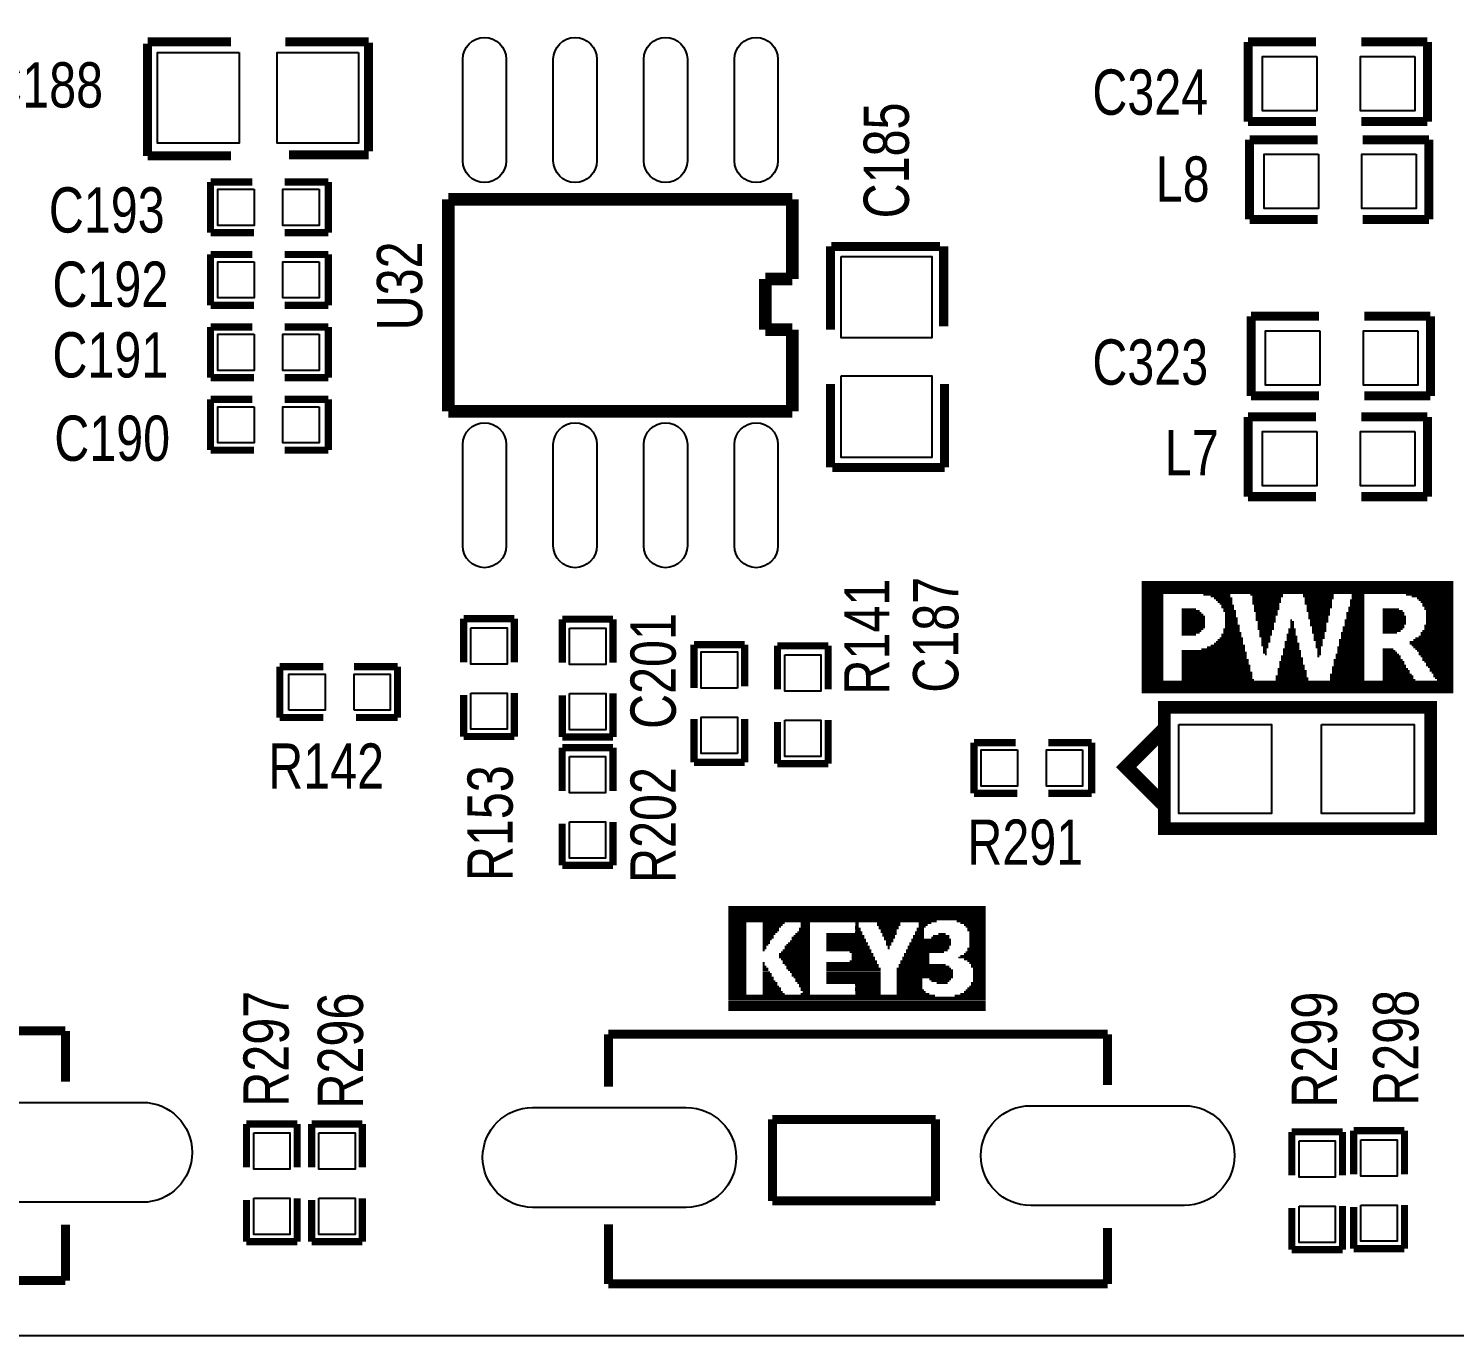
# Model space of a CAD drawing. Extents: x -7 to 215, y -4 to 107.
# Drawn here: x 169.23 to 189.22, y 8.26 to 26.58 of the extents above; entities that cross this region are included whole.
import ezdxf

# ---------------------------------------------------------------- set-up
doc = ezdxf.new("R2010")
doc.units = 0
for name, color, linetype in [('BG_OUTLINE', 3, 'CONTINUOUS'), ('MA_PEN3', 5, 'CONTINUOUS'), ('PG_SILKSCREEN_TOP', 6, 'CONTINUOUS'), ('PIN_TOP', 7, 'CONTINUOUS'), ('RD_SILKSCREEN_TOP', 8, 'CONTINUOUS')]:
    doc.layers.add(name, color=color, linetype=linetype)

msp = doc.modelspace()

# ---------------------------------------------------------------- linework, layer by layer
at = {"layer": 'BG_OUTLINE'}
msp.add_lwpolyline([(96.282764, 8.255), (130.801364, 8.255), (190.206122, 8.255), (214.304372, 8.255), (214.812372, 8.255), (214.964772, 8.255), (214.964772, 106.654092), (214.812372, 106.654092), (214.304372, 106.654092), (190.206122, 106.654092), (143.775938, 106.654092), (0, 106.654092)], dxfattribs=at)
at = {"layer": 'MA_PEN3', "const_width": 0.0254}
for points in [[(184.835292, 18.817336), (189.204092, 18.817336)], [(184.835292, 18.791936), (189.204092, 18.791936)], [(184.835292, 18.766536), (189.204092, 18.766536)], [(184.835292, 18.741136), (189.204092, 18.741136)], [(184.835292, 18.715736), (189.204092, 18.715736)], [(184.835292, 18.690336), (189.204092, 18.690336)], [(184.835292, 18.664936), (189.204092, 18.664936)], [(184.835292, 18.639536), (185.140092, 18.639536)], [(184.835292, 18.614136), (185.140092, 18.614136)], [(184.835292, 18.588736), (185.140092, 18.588736)], [(185.698892, 18.639536), (186.079892, 18.639536)], [(185.800492, 18.614136), (186.079892, 18.614136)], [(185.851292, 18.588736), (186.105292, 18.588736)], [(186.359292, 18.639536), (186.816492, 18.639536)], [(186.384692, 18.614136), (186.816492, 18.614136)], [(186.384692, 18.588736), (186.791092, 18.588736)], [(187.095892, 18.639536), (187.527692, 18.639536)], [(187.095892, 18.614136), (187.527692, 18.614136)], [(187.121292, 18.588736), (187.527692, 18.588736)], [(187.781692, 18.639536), (187.959492, 18.639536)], [(187.781692, 18.614136), (187.959492, 18.614136)], [(187.781692, 18.588736), (187.959492, 18.588736)], [(188.543692, 18.639536), (189.204092, 18.639536)], [(188.619892, 18.614136), (189.204092, 18.614136)], [(188.696092, 18.588736), (189.204092, 18.588736)], [(184.835292, 18.563336), (185.140092, 18.563336)], [(184.835292, 18.537936), (185.140092, 18.537936)], [(184.835292, 18.512536), (185.140092, 18.512536)], [(184.835292, 18.487136), (185.140092, 18.487136)], [(184.835292, 18.461736), (185.140092, 18.461736)], [(184.835292, 18.436336), (185.140092, 18.436336)], [(184.835292, 18.410936), (185.140092, 18.410936)], [(184.835292, 18.385536), (185.140092, 18.385536)], [(185.394092, 18.436336), (185.597292, 18.436336)], [(185.394092, 18.410936), (185.648092, 18.410936)], [(185.394092, 18.385536), (185.673492, 18.385536)], [(185.876692, 18.563336), (186.105292, 18.563336)], [(185.902092, 18.537936), (186.105292, 18.537936)], [(185.927492, 18.512536), (186.105292, 18.512536)], [(185.952892, 18.487136), (186.130692, 18.487136)], [(185.952892, 18.461736), (186.130692, 18.461736)], [(185.978292, 18.436336), (186.130692, 18.436336)], [(185.978292, 18.410936), (186.156092, 18.410936)], [(186.003692, 18.385536), (186.156092, 18.385536)], [(186.384692, 18.563336), (186.791092, 18.563336)], [(186.384692, 18.537936), (186.791092, 18.537936)], [(186.384692, 18.512536), (186.765692, 18.512536)], [(186.410092, 18.487136), (186.765692, 18.487136)], [(186.410092, 18.461736), (186.765692, 18.461736)], [(186.410092, 18.436336), (186.765692, 18.436336)], [(186.410092, 18.410936), (186.740292, 18.410936)], [(186.435492, 18.385536), (186.740292, 18.385536)], [(187.121292, 18.563336), (187.502292, 18.563336)], [(187.121292, 18.537936), (187.502292, 18.537936)], [(187.121292, 18.512536), (187.502292, 18.512536)], [(187.146692, 18.487136), (187.502292, 18.487136)], [(187.146692, 18.461736), (187.502292, 18.461736)], [(187.146692, 18.436336), (187.476892, 18.436336)], [(187.146692, 18.410936), (187.476892, 18.410936)], [(187.172092, 18.385536), (187.476892, 18.385536)], [(187.705492, 18.385536), (187.959492, 18.385536)], [(187.730892, 18.461736), (187.959492, 18.461736)], [(187.730892, 18.436336), (187.959492, 18.436336)], [(187.730892, 18.410936), (187.959492, 18.410936)], [(187.756292, 18.563336), (187.959492, 18.563336)], [(187.756292, 18.537936), (187.959492, 18.537936)], [(187.756292, 18.512536), (187.959492, 18.512536)], [(187.756292, 18.487136), (187.959492, 18.487136)], [(188.213492, 18.436336), (188.442092, 18.436336)], [(188.213492, 18.410936), (188.492892, 18.410936)], [(188.213492, 18.385536), (188.518292, 18.385536)], [(188.721492, 18.563336), (189.204092, 18.563336)], [(188.746892, 18.537936), (189.204092, 18.537936)], [(188.772292, 18.512536), (189.204092, 18.512536)], [(188.772292, 18.487136), (189.204092, 18.487136)], [(188.797692, 18.461736), (189.204092, 18.461736)], [(188.797692, 18.436336), (189.204092, 18.436336)], [(188.823092, 18.410936), (189.204092, 18.410936)], [(188.823092, 18.385536), (189.204092, 18.385536)], [(184.835292, 18.360136), (185.140092, 18.360136)], [(184.835292, 18.334736), (185.140092, 18.334736)], [(184.835292, 18.309336), (185.140092, 18.309336)], [(184.835292, 18.283936), (185.140092, 18.283936)], [(184.835292, 18.258536), (185.140092, 18.258536)], [(184.835292, 18.233136), (185.140092, 18.233136)], [(184.835292, 18.207736), (185.140092, 18.207736)], [(185.394092, 18.360136), (185.698892, 18.360136)], [(185.394092, 18.334736), (185.724292, 18.334736)], [(185.394092, 18.309336), (185.724292, 18.309336)], [(185.394092, 18.283936), (185.724292, 18.283936)], [(185.394092, 18.258536), (185.724292, 18.258536)], [(185.394092, 18.233136), (185.724292, 18.233136)], [(185.394092, 18.207736), (185.724292, 18.207736)], [(186.003692, 18.360136), (186.156092, 18.360136)], [(186.003692, 18.334736), (186.156092, 18.334736)], [(186.003692, 18.309336), (186.181492, 18.309336)], [(186.003692, 18.283936), (186.181492, 18.283936)], [(186.003692, 18.258536), (186.181492, 18.258536)], [(186.003692, 18.233136), (186.181492, 18.233136)], [(186.003692, 18.207736), (186.206892, 18.207736)], [(186.435492, 18.360136), (186.740292, 18.360136)], [(186.435492, 18.334736), (186.714892, 18.334736)], [(186.435492, 18.309336), (186.714892, 18.309336)], [(186.435492, 18.283936), (186.714892, 18.283936)], [(186.460892, 18.258536), (186.714892, 18.258536)], [(186.460892, 18.233136), (186.689492, 18.233136)], [(186.460892, 18.207736), (186.689492, 18.207736)], [(186.918092, 18.283936), (186.943492, 18.283936)], [(186.918092, 18.258536), (186.968892, 18.258536)], [(186.918092, 18.233136), (186.968892, 18.233136)], [(186.918092, 18.207736), (186.968892, 18.207736)], [(187.172092, 18.360136), (187.476892, 18.360136)], [(187.172092, 18.334736), (187.451492, 18.334736)], [(187.172092, 18.309336), (187.451492, 18.309336)], [(187.197492, 18.283936), (187.451492, 18.283936)], [(187.197492, 18.258536), (187.451492, 18.258536)], [(187.197492, 18.233136), (187.426092, 18.233136)], [(187.197492, 18.207736), (187.426092, 18.207736)], [(187.680092, 18.283936), (187.959492, 18.283936)], [(187.680092, 18.258536), (187.959492, 18.258536)], [(187.680092, 18.233136), (187.959492, 18.233136)], [(187.680092, 18.207736), (187.959492, 18.207736)], [(187.705492, 18.360136), (187.959492, 18.360136)], [(187.705492, 18.334736), (187.959492, 18.334736)], [(187.705492, 18.309336), (187.959492, 18.309336)], [(188.213492, 18.360136), (188.518292, 18.360136)], [(188.213492, 18.334736), (188.543692, 18.334736)], [(188.213492, 18.309336), (188.543692, 18.309336)], [(188.213492, 18.283936), (188.543692, 18.283936)], [(188.213492, 18.258536), (188.543692, 18.258536)], [(188.213492, 18.233136), (188.543692, 18.233136)], [(188.213492, 18.207736), (188.518292, 18.207736)], [(188.797692, 18.207736), (189.204092, 18.207736)], [(188.823092, 18.360136), (189.204092, 18.360136)], [(188.823092, 18.334736), (189.204092, 18.334736)], [(188.823092, 18.309336), (189.204092, 18.309336)], [(188.823092, 18.283936), (189.204092, 18.283936)], [(188.823092, 18.258536), (189.204092, 18.258536)], [(188.823092, 18.233136), (189.204092, 18.233136)], [(184.835292, 18.182336), (185.140092, 18.182336)], [(184.835292, 18.156936), (185.140092, 18.156936)], [(184.835292, 18.131536), (185.140092, 18.131536)], [(184.835292, 18.106136), (185.140092, 18.106136)], [(184.835292, 18.080736), (185.140092, 18.080736)], [(184.835292, 18.055336), (185.140092, 18.055336)], [(184.835292, 18.029936), (185.140092, 18.029936)], [(184.835292, 18.004536), (185.140092, 18.004536)], [(185.394092, 18.182336), (185.724292, 18.182336)], [(185.394092, 18.156936), (185.698892, 18.156936)], [(185.394092, 18.131536), (185.673492, 18.131536)], [(185.394092, 18.106136), (185.648092, 18.106136)], [(185.394092, 18.080736), (185.597292, 18.080736)], [(185.902092, 18.004536), (186.257692, 18.004536)], [(185.927492, 18.029936), (186.257692, 18.029936)], [(185.952892, 18.080736), (186.232292, 18.080736)], [(185.952892, 18.055336), (186.232292, 18.055336)], [(185.978292, 18.156936), (186.206892, 18.156936)], [(185.978292, 18.131536), (186.206892, 18.131536)], [(185.978292, 18.106136), (186.232292, 18.106136)], [(186.003692, 18.182336), (186.206892, 18.182336)], [(186.460892, 18.182336), (186.689492, 18.182336)], [(186.460892, 18.156936), (186.689492, 18.156936)], [(186.486292, 18.131536), (186.664092, 18.131536)], [(186.486292, 18.106136), (186.664092, 18.106136)], [(186.486292, 18.080736), (186.664092, 18.080736)], [(186.486292, 18.055336), (186.638692, 18.055336)], [(186.511692, 18.029936), (186.638692, 18.029936)], [(186.511692, 18.004536), (186.638692, 18.004536)], [(186.867292, 18.080736), (186.994292, 18.080736)], [(186.867292, 18.055336), (187.019692, 18.055336)], [(186.867292, 18.029936), (187.019692, 18.029936)], [(186.867292, 18.004536), (187.019692, 18.004536)], [(186.892692, 18.156936), (186.994292, 18.156936)], [(186.892692, 18.131536), (186.994292, 18.131536)], [(186.892692, 18.106136), (186.994292, 18.106136)], [(186.918092, 18.182336), (186.968892, 18.182336)], [(187.222892, 18.182336), (187.426092, 18.182336)], [(187.222892, 18.156936), (187.426092, 18.156936)], [(187.222892, 18.131536), (187.426092, 18.131536)], [(187.222892, 18.106136), (187.400692, 18.106136)], [(187.248292, 18.080736), (187.400692, 18.080736)], [(187.248292, 18.055336), (187.400692, 18.055336)], [(187.248292, 18.029936), (187.400692, 18.029936)], [(187.248292, 18.004536), (187.375292, 18.004536)], [(187.603892, 18.004536), (187.959492, 18.004536)], [(187.629292, 18.106136), (187.959492, 18.106136)], [(187.629292, 18.080736), (187.959492, 18.080736)], [(187.629292, 18.055336), (187.959492, 18.055336)], [(187.629292, 18.029936), (187.959492, 18.029936)], [(187.654692, 18.182336), (187.959492, 18.182336)], [(187.654692, 18.156936), (187.959492, 18.156936)], [(187.654692, 18.131536), (187.959492, 18.131536)], [(188.213492, 18.182336), (188.518292, 18.182336)], [(188.213492, 18.156936), (188.492892, 18.156936)], [(188.213492, 18.131536), (188.467492, 18.131536)], [(188.213492, 18.106136), (188.416692, 18.106136)], [(188.645292, 18.004536), (189.204092, 18.004536)], [(188.670692, 18.029936), (189.204092, 18.029936)], [(188.721492, 18.055336), (189.204092, 18.055336)], [(188.746892, 18.106136), (189.204092, 18.106136)], [(188.746892, 18.080736), (189.204092, 18.080736)], [(188.772292, 18.131536), (189.204092, 18.131536)], [(188.797692, 18.182336), (189.204092, 18.182336)], [(188.797692, 18.156936), (189.204092, 18.156936)], [(184.835292, 17.979136), (185.140092, 17.979136)], [(184.835292, 17.953736), (185.140092, 17.953736)], [(184.835292, 17.928336), (185.140092, 17.928336)], [(184.835292, 17.902936), (185.140092, 17.902936)], [(184.835292, 17.877536), (185.140092, 17.877536)], [(184.835292, 17.852136), (185.140092, 17.852136)], [(184.835292, 17.826736), (185.140092, 17.826736)], [(184.835292, 17.801336), (185.140092, 17.801336)], [(185.394092, 17.852136), (186.283092, 17.852136)], [(185.394092, 17.826736), (186.308492, 17.826736)], [(185.394092, 17.801336), (186.308492, 17.801336)], [(185.673492, 17.877536), (186.283092, 17.877536)], [(185.749692, 17.902936), (186.283092, 17.902936)], [(185.800492, 17.928336), (186.283092, 17.928336)], [(185.851292, 17.953736), (186.257692, 17.953736)], [(185.876692, 17.979136), (186.257692, 17.979136)], [(186.511692, 17.979136), (186.638692, 17.979136)], [(186.511692, 17.953736), (186.613292, 17.953736)], [(186.511692, 17.928336), (186.613292, 17.928336)], [(186.537092, 17.902936), (186.613292, 17.902936)], [(186.537092, 17.877536), (186.587892, 17.877536)], [(186.537092, 17.852136), (186.587892, 17.852136)], [(186.537092, 17.826736), (186.587892, 17.826736)], [(186.562492, 17.801336), (186.587892, 17.801336)], [(186.816492, 17.877536), (187.045092, 17.877536)], [(186.816492, 17.852136), (187.070492, 17.852136)], [(186.816492, 17.826736), (187.070492, 17.826736)], [(186.816492, 17.801336), (187.070492, 17.801336)], [(186.841892, 17.979136), (187.019692, 17.979136)], [(186.841892, 17.953736), (187.045092, 17.953736)], [(186.841892, 17.928336), (187.045092, 17.928336)], [(186.841892, 17.902936), (187.045092, 17.902936)], [(187.273692, 17.979136), (187.375292, 17.979136)], [(187.273692, 17.953736), (187.375292, 17.953736)], [(187.273692, 17.928336), (187.375292, 17.928336)], [(187.273692, 17.902936), (187.349892, 17.902936)], [(187.299092, 17.877536), (187.349892, 17.877536)], [(187.299092, 17.852136), (187.349892, 17.852136)], [(187.299092, 17.826736), (187.349892, 17.826736)], [(187.299092, 17.801336), (187.349892, 17.801336)], [(187.553092, 17.801336), (187.959492, 17.801336)], [(187.578492, 17.902936), (187.959492, 17.902936)], [(187.578492, 17.877536), (187.959492, 17.877536)], [(187.578492, 17.852136), (187.959492, 17.852136)], [(187.578492, 17.826736), (187.959492, 17.826736)], [(187.603892, 17.979136), (187.959492, 17.979136)], [(187.603892, 17.953736), (187.959492, 17.953736)], [(187.603892, 17.928336), (187.959492, 17.928336)], [(188.213492, 17.877536), (188.365892, 17.877536)], [(188.213492, 17.852136), (188.391292, 17.852136)], [(188.213492, 17.826736), (188.416692, 17.826736)], [(188.213492, 17.801336), (188.442092, 17.801336)], [(188.594492, 17.979136), (189.204092, 17.979136)], [(188.594492, 17.953736), (189.204092, 17.953736)], [(188.619892, 17.928336), (189.204092, 17.928336)], [(188.645292, 17.902936), (189.204092, 17.902936)], [(188.670692, 17.877536), (189.204092, 17.877536)], [(188.696092, 17.852136), (189.204092, 17.852136)], [(188.721492, 17.826736), (189.204092, 17.826736)], [(188.721492, 17.801336), (189.204092, 17.801336)], [(184.835292, 17.775936), (185.140092, 17.775936)], [(184.835292, 17.750536), (185.140092, 17.750536)], [(184.835292, 17.725136), (185.140092, 17.725136)], [(184.835292, 17.699736), (185.140092, 17.699736)], [(184.835292, 17.674336), (185.140092, 17.674336)], [(184.835292, 17.648936), (185.140092, 17.648936)], [(184.835292, 17.623536), (185.140092, 17.623536)], [(184.835292, 17.598136), (185.140092, 17.598136)], [(185.394092, 17.775936), (186.308492, 17.775936)], [(185.394092, 17.750536), (186.308492, 17.750536)], [(185.394092, 17.725136), (186.333892, 17.725136)], [(185.394092, 17.699736), (186.333892, 17.699736)], [(185.394092, 17.674336), (186.333892, 17.674336)], [(185.394092, 17.648936), (186.359292, 17.648936)], [(185.394092, 17.623536), (186.359292, 17.623536)], [(185.394092, 17.598136), (186.359292, 17.598136)], [(186.740292, 17.598136), (187.121292, 17.598136)], [(186.765692, 17.699736), (187.095892, 17.699736)], [(186.765692, 17.674336), (187.095892, 17.674336)], [(186.765692, 17.648936), (187.121292, 17.648936)], [(186.765692, 17.623536), (187.121292, 17.623536)], [(186.791092, 17.775936), (187.070492, 17.775936)], [(186.791092, 17.750536), (187.095892, 17.750536)], [(186.791092, 17.725136), (187.095892, 17.725136)], [(187.299092, 17.775936), (187.324492, 17.775936)], [(187.502292, 17.623536), (187.959492, 17.623536)], [(187.502292, 17.598136), (187.959492, 17.598136)], [(187.527692, 17.725136), (187.959492, 17.725136)], [(187.527692, 17.699736), (187.959492, 17.699736)], [(187.527692, 17.674336), (187.959492, 17.674336)], [(187.527692, 17.648936), (187.959492, 17.648936)], [(187.553092, 17.775936), (187.959492, 17.775936)], [(187.553092, 17.750536), (187.959492, 17.750536)], [(188.213492, 17.775936), (188.467492, 17.775936)], [(188.213492, 17.750536), (188.467492, 17.750536)], [(188.213492, 17.725136), (188.492892, 17.725136)], [(188.213492, 17.699736), (188.518292, 17.699736)], [(188.213492, 17.674336), (188.518292, 17.674336)], [(188.213492, 17.648936), (188.543692, 17.648936)], [(188.213492, 17.623536), (188.543692, 17.623536)], [(188.213492, 17.598136), (188.569092, 17.598136)], [(188.746892, 17.775936), (189.204092, 17.775936)], [(188.772292, 17.750536), (189.204092, 17.750536)], [(188.772292, 17.725136), (189.204092, 17.725136)], [(188.797692, 17.699736), (189.204092, 17.699736)], [(188.823092, 17.674336), (189.204092, 17.674336)], [(188.823092, 17.648936), (189.204092, 17.648936)], [(188.848492, 17.623536), (189.204092, 17.623536)], [(188.873892, 17.598136), (189.204092, 17.598136)], [(184.835292, 17.572736), (185.140092, 17.572736)], [(184.835292, 17.547336), (185.140092, 17.547336)], [(184.835292, 17.521936), (185.140092, 17.521936)], [(184.835292, 17.496536), (185.140092, 17.496536)], [(184.835292, 17.471136), (185.140092, 17.471136)], [(184.835292, 17.445736), (185.140092, 17.445736)], [(184.835292, 17.420336), (189.204092, 17.420336)], [(184.835292, 17.394936), (189.204092, 17.394936)], [(185.394092, 17.572736), (186.359292, 17.572736)], [(185.394092, 17.547336), (186.384692, 17.547336)], [(185.394092, 17.521936), (186.384692, 17.521936)], [(185.394092, 17.496536), (186.384692, 17.496536)], [(185.394092, 17.471136), (186.384692, 17.471136)], [(185.394092, 17.445736), (186.410092, 17.445736)], [(186.714892, 17.496536), (187.146692, 17.496536)], [(186.714892, 17.471136), (187.172092, 17.471136)], [(186.714892, 17.445736), (187.172092, 17.445736)], [(186.740292, 17.572736), (187.146692, 17.572736)], [(186.740292, 17.547336), (187.146692, 17.547336)], [(186.740292, 17.521936), (187.146692, 17.521936)], [(187.476892, 17.521936), (187.959492, 17.521936)], [(187.476892, 17.496536), (187.959492, 17.496536)], [(187.476892, 17.471136), (187.959492, 17.471136)], [(187.476892, 17.445736), (187.959492, 17.445736)], [(187.502292, 17.572736), (187.959492, 17.572736)], [(187.502292, 17.547336), (187.959492, 17.547336)], [(188.213492, 17.572736), (188.594492, 17.572736)], [(188.213492, 17.547336), (188.594492, 17.547336)], [(188.213492, 17.521936), (188.619892, 17.521936)], [(188.213492, 17.496536), (188.645292, 17.496536)], [(188.213492, 17.471136), (188.645292, 17.471136)], [(188.213492, 17.445736), (188.670692, 17.445736)], [(188.873892, 17.572736), (189.204092, 17.572736)], [(188.899292, 17.547336), (189.204092, 17.547336)], [(188.924692, 17.521936), (189.204092, 17.521936)], [(188.924692, 17.496536), (189.204092, 17.496536)], [(188.950092, 17.471136), (189.204092, 17.471136)], [(188.975492, 17.445736), (189.204092, 17.445736)], [(184.835292, 17.369536), (189.204092, 17.369536)], [(184.835292, 17.344136), (189.204092, 17.344136)], [(184.835292, 17.318736), (189.204092, 17.318736)], [(184.835292, 17.293336), (189.204092, 17.293336)], [(184.835292, 17.267936), (189.204092, 17.267936)], [(179.039266, 14.263878), (182.646066, 14.263878)], [(179.039266, 14.238732), (182.646066, 14.238732)], [(179.039266, 14.213332), (182.646066, 14.213332)], [(179.039266, 14.187678), (182.646066, 14.187678)], [(179.039266, 14.162278), (182.646066, 14.162278)], [(179.039266, 14.137132), (182.646066, 14.137132)], [(179.039266, 14.111732), (182.646066, 14.111732)], [(179.039266, 14.086078), (182.646066, 14.086078)], [(179.039266, 14.060932), (181.960266, 14.060678)], [(179.039266, 14.035532), (179.293266, 14.035532)], [(179.039266, 14.009878), (179.293266, 14.009878)], [(179.039266, 13.984478), (179.29352, 13.984732)], [(179.521866, 14.035278), (179.826666, 14.035532)], [(179.521866, 14.010132), (179.801266, 14.009878)], [(179.521866, 13.984732), (179.775866, 13.984732)], [(180.055266, 14.035278), (180.182266, 14.035532)], [(180.055266, 14.010132), (180.182266, 14.009878)], [(180.055266, 13.984732), (180.182266, 13.984478)], [(180.817266, 13.984732), (180.86832, 13.984732)], [(180.81752, 14.035532), (180.868066, 14.035532)], [(180.81752, 14.009878), (180.868066, 14.009878)], [(181.122066, 14.035532), (181.452266, 14.035278)], [(181.122066, 14.009878), (181.452266, 14.010132)], [(181.147466, 13.984478), (181.426866, 13.984732)], [(181.706266, 14.035278), (181.884066, 14.035278)], [(181.706266, 14.010132), (181.833266, 14.009878)], [(181.706266, 13.984732), (181.807866, 13.984732)], [(182.239666, 14.060678), (182.646066, 14.060678)], [(182.290466, 14.035532), (182.646066, 14.035532)], [(182.34152, 14.010132), (182.646066, 14.009878)], [(182.36692, 13.984732), (182.646066, 13.984732)], [(179.039266, 13.959332), (179.293266, 13.959332)], [(179.039266, 13.933932), (179.293266, 13.933932)], [(179.039266, 13.908278), (179.293266, 13.908278)], [(179.039266, 13.883132), (179.29352, 13.882878)], [(179.039266, 13.857732), (179.293266, 13.857732)], [(179.039266, 13.832078), (179.293266, 13.832078)], [(179.039266, 13.806678), (179.29352, 13.806932)], [(179.521866, 13.959078), (179.750466, 13.959332)], [(179.521866, 13.933932), (179.750466, 13.933932)], [(179.521866, 13.908532), (179.725066, 13.908278)], [(179.521866, 13.882878), (179.699666, 13.882878)], [(179.521866, 13.857478), (179.67452, 13.857732)], [(179.521866, 13.832332), (179.67452, 13.832078)], [(179.521866, 13.806932), (179.648866, 13.806678)], [(179.928266, 13.806932), (180.182266, 13.806678)], [(179.92852, 13.832078), (180.182266, 13.832078)], [(179.953666, 13.857478), (180.182266, 13.857732)], [(179.97932, 13.882878), (180.182266, 13.883132)], [(180.004466, 13.908278), (180.182266, 13.908278)], [(180.029866, 13.959078), (180.182266, 13.959332)], [(180.03012, 13.933932), (180.182266, 13.933932)], [(180.410866, 13.857732), (180.944266, 13.857732)], [(180.41112, 13.882878), (180.918866, 13.882878)], [(180.41112, 13.832332), (180.944266, 13.832078)], [(180.41112, 13.806932), (180.969666, 13.806678)], [(180.817266, 13.959078), (180.89372, 13.959332)], [(180.817266, 13.908532), (180.918866, 13.908532)], [(180.81752, 13.933932), (180.89372, 13.933932)], [(181.147466, 13.959332), (181.42712, 13.959332)], [(181.172866, 13.908532), (181.401466, 13.908278)], [(181.17312, 13.933932), (181.401466, 13.933932)], [(181.198266, 13.882878), (181.401466, 13.883132)], [(181.198266, 13.857478), (181.376066, 13.857732)], [(181.223666, 13.832078), (181.37632, 13.832332)], [(181.22392, 13.806932), (181.350666, 13.806932)], [(181.604666, 13.806932), (182.163466, 13.806932)], [(181.630066, 13.857478), (181.78272, 13.857732)], [(181.630066, 13.832332), (181.78272, 13.832078)], [(181.655466, 13.908278), (181.782466, 13.908532)], [(181.65572, 13.882878), (181.782466, 13.882878)], [(181.680866, 13.959332), (181.782466, 13.959078)], [(181.680866, 13.933932), (181.78272, 13.933932)], [(181.884066, 13.832332), (182.13832, 13.832078)], [(181.909466, 13.857732), (182.13832, 13.857732)], [(181.985666, 13.882878), (182.08752, 13.882878)], [(182.39232, 13.959332), (182.646066, 13.959332)], [(182.39232, 13.933932), (182.646066, 13.933932)], [(182.417466, 13.908532), (182.646066, 13.908278)], [(182.417466, 13.882878), (182.646066, 13.882878)], [(182.417466, 13.857478), (182.646066, 13.857732)], [(182.417466, 13.832332), (182.646066, 13.832078)], [(182.417466, 13.806932), (182.646066, 13.806932)], [(179.039266, 13.781532), (179.293266, 13.781532)], [(179.039266, 13.756132), (179.293266, 13.756132)], [(179.039266, 13.730478), (179.293266, 13.730478)], [(179.039266, 13.705332), (179.293266, 13.705332)], [(179.039266, 13.679932), (179.293266, 13.679932)], [(179.039266, 13.654278), (179.293266, 13.654278)], [(179.039266, 13.628878), (179.29352, 13.629132)], [(179.039266, 13.603732), (179.293266, 13.603732)], [(179.521866, 13.781278), (179.62372, 13.781278)], [(179.521866, 13.756132), (179.623466, 13.756132)], [(179.521866, 13.730732), (179.598066, 13.730732)], [(179.521866, 13.705078), (179.572666, 13.705332)], [(179.521866, 13.679678), (179.572666, 13.679932)], [(179.521866, 13.654532), (179.547266, 13.654278)], [(179.750466, 13.603732), (180.182266, 13.603732)], [(179.775866, 13.629132), (180.182266, 13.629132)], [(179.801266, 13.654278), (180.182266, 13.654278)], [(179.826666, 13.705332), (180.182266, 13.705332)], [(179.826666, 13.679932), (180.182266, 13.679932)], [(179.852066, 13.730732), (180.182266, 13.730478)], [(179.877466, 13.756132), (180.182266, 13.756132)], [(179.902866, 13.781532), (180.182266, 13.781532)], [(180.410866, 13.756132), (180.99532, 13.756132)], [(180.410866, 13.679932), (181.020466, 13.679678)], [(180.41112, 13.781278), (180.969666, 13.781532)], [(180.41112, 13.730732), (180.995066, 13.730732)], [(180.41112, 13.705078), (181.020466, 13.705078)], [(180.41112, 13.654532), (181.045866, 13.654278)], [(180.741066, 13.629132), (181.04612, 13.629132)], [(180.76672, 13.603478), (181.07152, 13.603732)], [(181.249066, 13.730732), (181.325266, 13.730478)], [(181.24932, 13.781532), (181.350666, 13.781278)], [(181.24932, 13.756132), (181.325266, 13.756132)], [(181.274466, 13.705078), (181.30012, 13.705078)], [(181.274466, 13.679678), (181.299866, 13.679932)], [(181.503066, 13.603732), (181.85892, 13.603732)], [(181.528466, 13.654532), (182.112666, 13.654278)], [(181.528466, 13.629132), (182.061866, 13.629132)], [(181.553866, 13.679932), (182.13832, 13.679932)], [(181.55412, 13.705078), (182.138066, 13.705078)], [(181.579266, 13.756132), (182.163466, 13.756132)], [(181.579266, 13.730478), (182.163466, 13.730732)], [(181.60492, 13.781532), (182.163466, 13.781278)], [(182.34152, 13.603478), (182.646066, 13.603732)], [(182.36692, 13.629132), (182.646066, 13.629132)], [(182.39232, 13.679932), (182.646066, 13.679932)], [(182.39232, 13.654278), (182.646066, 13.654278)], [(182.417466, 13.781278), (182.646066, 13.781532)], [(182.417466, 13.756132), (182.646066, 13.756132)], [(182.417466, 13.730732), (182.646066, 13.730478)], [(182.417466, 13.705078), (182.646066, 13.705332)], [(179.039266, 13.578078), (179.293266, 13.578078)], [(179.039266, 13.552678), (179.293266, 13.552678)], [(179.039266, 13.527532), (179.293266, 13.527532)], [(179.039266, 13.502132), (179.293266, 13.502132)], [(179.039266, 13.476478), (179.293266, 13.476478)], [(179.039266, 13.451332), (179.29352, 13.451332)], [(179.039266, 13.425932), (179.293266, 13.425932)], [(179.039266, 13.400278), (179.293266, 13.400278)], [(179.521866, 13.476732), (179.547266, 13.476478)], [(179.521866, 13.451332), (179.54752, 13.451332)], [(179.521866, 13.425678), (179.572666, 13.425932)], [(179.521866, 13.400532), (179.59832, 13.400278)], [(179.750466, 13.578078), (180.182266, 13.578078)], [(179.750466, 13.552678), (180.182266, 13.552678)], [(179.775866, 13.527278), (180.182266, 13.527532)], [(179.801266, 13.502132), (180.182266, 13.502132)], [(179.80152, 13.476732), (180.182266, 13.476478)], [(179.82692, 13.451332), (180.182266, 13.451332)], [(179.85232, 13.425932), (180.182266, 13.425932)], [(179.85232, 13.400278), (180.182266, 13.400278)], [(180.410866, 13.400278), (181.17312, 13.400278)], [(180.41112, 13.476732), (181.122066, 13.476478)], [(180.41112, 13.451332), (181.147466, 13.451332)], [(180.41112, 13.425678), (181.147466, 13.425932)], [(180.74132, 13.502132), (181.122066, 13.502132)], [(180.766466, 13.578078), (181.07152, 13.578078)], [(180.76672, 13.552932), (181.096666, 13.552932)], [(180.76672, 13.527278), (181.096666, 13.527278)], [(181.401466, 13.400278), (182.163466, 13.400278)], [(181.426866, 13.451332), (182.08752, 13.451332)], [(181.42712, 13.425932), (182.138066, 13.425678)], [(181.452266, 13.501878), (181.85892, 13.502132)], [(181.452266, 13.476732), (181.85892, 13.476478)], [(181.47792, 13.552932), (181.85892, 13.552678)], [(181.47792, 13.527278), (181.85892, 13.527532)], [(181.503066, 13.578078), (181.85892, 13.578078)], [(182.26532, 13.552932), (182.646066, 13.552678)], [(182.290466, 13.578078), (182.646066, 13.578078)], [(182.34152, 13.527278), (182.646066, 13.527532)], [(182.39232, 13.502132), (182.646066, 13.502132)], [(182.417466, 13.476732), (182.646066, 13.476478)], [(182.442866, 13.425932), (182.646066, 13.425932)], [(182.44312, 13.451332), (182.646066, 13.451332)], [(182.468266, 13.400278), (182.646066, 13.400278)], [(179.039266, 13.374878), (179.293266, 13.374878)], [(179.039266, 13.349732), (179.293266, 13.349732)], [(179.039266, 13.324332), (179.293266, 13.324332)], [(179.039266, 13.298678), (179.293266, 13.298678)], [(179.039266, 13.273532), (179.29352, 13.273532)], [(179.039266, 13.248132), (179.293266, 13.248132)], [(179.039266, 13.222478), (179.293266, 13.222478)], [(179.039266, 13.197078), (179.293266, 13.197078)], [(179.521866, 13.375132), (179.598066, 13.375132)], [(179.521866, 13.349478), (179.62372, 13.349478)], [(179.521866, 13.324078), (179.648866, 13.324332)], [(179.521866, 13.298932), (179.648866, 13.298678)], [(179.521866, 13.273532), (179.674266, 13.273532)], [(179.521866, 13.247878), (179.67452, 13.248132)], [(179.521866, 13.222732), (179.699666, 13.222732)], [(179.521866, 13.197332), (179.72532, 13.197332)], [(179.877466, 13.375132), (180.182266, 13.374878)], [(179.902866, 13.349732), (180.182266, 13.349732)], [(179.92852, 13.324332), (180.182266, 13.324332)], [(179.92852, 13.298678), (180.182266, 13.298678)], [(179.953666, 13.273532), (180.182266, 13.273532)], [(179.979066, 13.248132), (180.182266, 13.248132)], [(179.979066, 13.222478), (180.182266, 13.222478)], [(180.004466, 13.197078), (180.182266, 13.197078)], [(180.410866, 13.324332), (181.17312, 13.324332)], [(180.410866, 13.222478), (181.17312, 13.222478)], [(180.41112, 13.375132), (181.172866, 13.375132)], [(180.41112, 13.349478), (181.172866, 13.349478)], [(180.41112, 13.298932), (181.172866, 13.298932)], [(180.41112, 13.273532), (181.172866, 13.273532)], [(180.41112, 13.247878), (181.172866, 13.247878)], [(180.41112, 13.197332), (181.172866, 13.197332)], [(181.401466, 13.374878), (182.188866, 13.374878)], [(181.401466, 13.349732), (182.188866, 13.349732)], [(181.401466, 13.324332), (182.188866, 13.324332)], [(181.401466, 13.298678), (182.188866, 13.298678)], [(181.401466, 13.248132), (181.757066, 13.248132)], [(181.401466, 13.222478), (181.757066, 13.222478)], [(181.401466, 13.197078), (181.757066, 13.197078)], [(181.40172, 13.273532), (182.18912, 13.273532)], [(181.85892, 13.248132), (182.163466, 13.247878)], [(181.884066, 13.222732), (182.13832, 13.222478)], [(181.960266, 13.197332), (182.112666, 13.197078)], [(182.44312, 13.197332), (182.646066, 13.197078)], [(182.468266, 13.374878), (182.646066, 13.374878)], [(182.468266, 13.349732), (182.646066, 13.349732)], [(182.468266, 13.324332), (182.646066, 13.324332)], [(182.468266, 13.298678), (182.646066, 13.298678)], [(182.468266, 13.273532), (182.646066, 13.273532)], [(182.468266, 13.248132), (182.646066, 13.248132)], [(182.468266, 13.222478), (182.646066, 13.222478)], [(179.039266, 13.171932), (179.293266, 13.171932)], [(179.039266, 13.146532), (179.293266, 13.146532)], [(179.039266, 13.120878), (179.293266, 13.120878)], [(179.039266, 13.095732), (179.29352, 13.095478)], [(179.039266, 13.070332), (179.293266, 13.070332)], [(179.039266, 13.044678), (179.293266, 13.044678)], [(179.039266, 13.019278), (181.934866, 13.019278)], [(179.039266, 12.994132), (182.646066, 12.994132)], [(179.521866, 13.171678), (179.725066, 13.171932)], [(179.521866, 13.146278), (179.750466, 13.146532)], [(179.521866, 13.121132), (179.775866, 13.121132)], [(179.521866, 13.095478), (179.775866, 13.095478)], [(179.521866, 13.070078), (179.801266, 13.070332)], [(179.521866, 13.044932), (179.826666, 13.044678)], [(180.029866, 13.171678), (180.182266, 13.171932)], [(180.03012, 13.146532), (180.182266, 13.146532)], [(180.055266, 13.121132), (180.182266, 13.120878)], [(180.055266, 13.095478), (180.182266, 13.095732)], [(180.055266, 13.044932), (180.182266, 13.044678)], [(180.080666, 13.070332), (180.182266, 13.070332)], [(180.817266, 13.171678), (181.172866, 13.171678)], [(180.817266, 13.121132), (181.172866, 13.121132)], [(180.817266, 13.095478), (181.172866, 13.095478)], [(180.81752, 13.146532), (181.17312, 13.146532)], [(180.81752, 13.070332), (181.17312, 13.070332)], [(180.81752, 13.044678), (181.17312, 13.044678)], [(181.401466, 13.171932), (181.757066, 13.171932)], [(181.401466, 13.146532), (181.757066, 13.146532)], [(181.401466, 13.120878), (181.757066, 13.120878)], [(181.401466, 13.070332), (181.807866, 13.070078)], [(181.401466, 13.044678), (181.85892, 13.044678)], [(181.40172, 13.095478), (181.782466, 13.095478)], [(182.214266, 13.019532), (182.646066, 13.019532)], [(182.290466, 13.044678), (182.646066, 13.044678)], [(182.34152, 13.070078), (182.646066, 13.070332)], [(182.36692, 13.095478), (182.646066, 13.095478)], [(182.39232, 13.120878), (182.646066, 13.120878)], [(182.417466, 13.146278), (182.646066, 13.146532)], [(182.44312, 13.171678), (182.646066, 13.171932)], [(179.039266, 12.968732), (182.646066, 12.968732)], [(179.039266, 12.943078), (182.646066, 12.943078)], [(179.039266, 12.917932), (182.646066, 12.917678)], [(179.039266, 12.892532), (182.646066, 12.892532)], [(179.039266, 12.866878), (182.646066, 12.866878)], [(179.039266, 12.841478), (182.646066, 12.841732)], [(179.039266, 12.816332), (182.646066, 12.816332)]]:
    msp.add_lwpolyline(points, dxfattribs=at)
at = {"layer": 'PG_SILKSCREEN_TOP'}
for points, const_width in [([(170.89501, 26.392632), (172.06341, 26.392632)], 0.127), ([(170.89501, 24.792432), (170.89501, 26.367232)], 0.127), ([(173.99381, 26.392632), (172.82541, 26.392632)], 0.127), ([(173.99381, 24.855932), (173.99381, 26.379932)], 0.127), ([(186.32805, 26.390092), (187.28055, 26.390092)], 0.127), ([(186.32805, 25.272492), (186.32805, 26.390092)], 0.127), ([(188.84265, 26.390092), (187.91555, 26.390092)], 0.127), ([(188.84265, 25.272492), (188.84265, 26.390092)], 0.127), ([(187.28055, 25.272492), (186.32805, 25.272492)], 0.127), ([(187.91555, 25.272492), (188.84265, 25.272492)], 0.127), ([(186.34837, 25.018492), (187.30087, 25.018492)], 0.127), ([(186.34837, 23.900892), (186.34837, 25.018492)], 0.127), ([(188.86297, 25.018492), (187.93587, 25.018492)], 0.127), ([(188.86297, 23.900892), (188.86297, 25.018492)], 0.127), ([(172.06341, 24.792432), (170.89501, 24.792432)], 0.127), ([(172.87621, 24.805132), (173.99381, 24.805132)], 0.127), ([(171.777914, 23.71471), (171.777914, 24.42591)], 0.1016), ([(171.777914, 24.42591), (172.362114, 24.42591)], 0.1016), ([(173.428914, 24.42591), (172.819314, 24.42591)], 0.1016), ([(173.428914, 23.71471), (173.428914, 24.42591)], 0.1016), ([(175.11141, 24.182832), (175.11141, 21.211032)], 0.1778), ([(179.93741, 24.182832), (175.11141, 24.182832)], 0.1778), ([(179.93741, 23.065232), (179.93741, 24.182832)], 0.1778), ([(187.30087, 23.900892), (186.34837, 23.900892)], 0.127), ([(187.93587, 23.900892), (188.86297, 23.900892)], 0.127), ([(172.387514, 23.71471), (171.777914, 23.71471)], 0.1016), ([(173.428914, 23.71471), (172.819314, 23.71471)], 0.1016), ([(171.777914, 22.69871), (171.777914, 23.40991)], 0.1016), ([(171.777914, 23.40991), (172.362114, 23.40991)], 0.1016), ([(173.428914, 23.40991), (172.819314, 23.40991)], 0.1016), ([(173.428914, 22.69871), (173.428914, 23.40991)], 0.1016), ([(180.47081, 23.522432), (180.47081, 22.354032)], 0.127), ([(182.00751, 23.522432), (180.48351, 23.522432)], 0.127), ([(182.05831, 22.404832), (182.05831, 23.522432)], 0.127), ([(179.55641, 23.065232), (179.93741, 23.065232)], 0.1778), ([(179.55641, 22.354032), (179.55641, 23.065232)], 0.1778), ([(172.387514, 22.69871), (171.777914, 22.69871)], 0.1016), ([(173.428914, 22.69871), (172.819314, 22.69871)], 0.1016), ([(186.36869, 22.544532), (187.32119, 22.544532)], 0.127), ([(186.36869, 21.426932), (186.36869, 22.544532)], 0.127), ([(188.88329, 22.544532), (187.95619, 22.544532)], 0.127), ([(188.88329, 21.426932), (188.88329, 22.544532)], 0.127), ([(171.777914, 21.68271), (171.777914, 22.39391)], 0.1016), ([(171.777914, 22.39391), (172.362114, 22.39391)], 0.1016), ([(173.428914, 22.39391), (172.819314, 22.39391)], 0.1016), ([(173.428914, 21.68271), (173.428914, 22.39391)], 0.1016), ([(179.93741, 22.354032), (179.55641, 22.354032)], 0.1778), ([(179.93741, 21.211032), (179.93741, 22.354032)], 0.1778), ([(172.387514, 21.68271), (171.777914, 21.68271)], 0.1016), ([(173.428914, 21.68271), (172.819314, 21.68271)], 0.1016), ([(180.47081, 20.423632), (180.47081, 21.592032)], 0.127), ([(182.07101, 21.592032), (182.07101, 20.423632)], 0.127), ([(171.777914, 20.66671), (171.777914, 21.37791)], 0.1016), ([(171.777914, 21.37791), (172.362114, 21.37791)], 0.1016), ([(173.428914, 21.37791), (172.819314, 21.37791)], 0.1016), ([(173.428914, 20.66671), (173.428914, 21.37791)], 0.1016), ([(187.32119, 21.426932), (186.36869, 21.426932)], 0.127), ([(187.95619, 21.426932), (188.88329, 21.426932)], 0.127), ([(175.11141, 21.211032), (179.93741, 21.211032)], 0.1778), ([(186.32805, 21.132292), (187.28055, 21.132292)], 0.127), ([(186.32805, 20.014692), (186.32805, 21.132292)], 0.127), ([(188.84265, 21.132292), (187.91555, 21.132292)], 0.127), ([(188.84265, 20.014692), (188.84265, 21.132292)], 0.127), ([(172.387514, 20.66671), (171.777914, 20.66671)], 0.1016), ([(173.428914, 20.66671), (172.819314, 20.66671)], 0.1016), ([(182.07101, 20.423632), (180.49621, 20.423632)], 0.127), ([(187.28055, 20.014692), (186.32805, 20.014692)], 0.127), ([(187.91555, 20.014692), (188.84265, 20.014692)], 0.127), ([(175.32731, 18.302732), (175.32731, 17.693132)], 0.1016), ([(176.03851, 18.302732), (175.32731, 18.302732)], 0.1016), ([(176.03851, 18.302732), (176.03851, 17.693132)], 0.1016), ([(176.710594, 18.29689), (176.710594, 17.68729)], 0.1016), ([(177.421794, 18.29689), (176.710594, 18.29689)], 0.1016), ([(177.421794, 18.29689), (177.421794, 17.68729)], 0.1016), ([(178.556412, 17.330674), (178.556412, 17.940274)], 0.1016), ([(178.556412, 17.940274), (179.267612, 17.940274)], 0.1016), ([(179.267612, 17.940274), (179.267612, 17.356074)], 0.1016), ([(179.728114, 17.92351), (179.728114, 17.31391)], 0.1016), ([(180.439314, 17.92351), (179.728114, 17.92351)], 0.1016), ([(180.439314, 17.92351), (180.439314, 17.31391)], 0.1016), ([(172.74921, 17.629632), (173.35881, 17.629632)], 0.1016), ([(172.74921, 17.629632), (172.74921, 16.918432)], 0.1016), ([(173.79061, 17.629632), (174.40021, 17.629632)], 0.1016), ([(174.40021, 17.629632), (174.40021, 16.918432)], 0.1016), ([(175.32731, 16.651732), (175.32731, 17.235932)], 0.1016), ([(176.03851, 17.261332), (176.03851, 16.651732)], 0.1016), ([(176.710594, 16.64589), (176.710594, 17.23009)], 0.1016), ([(177.421794, 17.25549), (177.421794, 16.64589)], 0.1016), ([(172.74921, 16.918432), (173.35881, 16.918432)], 0.1016), ([(174.40021, 16.918432), (173.81601, 16.918432)], 0.1016), ([(178.556412, 16.289274), (178.556412, 16.898874)], 0.1016), ([(179.267612, 16.289274), (179.267612, 16.898874)], 0.1016), ([(179.728114, 16.27251), (179.728114, 16.85671)], 0.1016), ([(180.439314, 16.88211), (180.439314, 16.27251)], 0.1016), ([(185.12663, 16.705072), (185.10123, 16.705072), (184.61863, 16.222472), (185.10123, 15.739872), (185.12663, 15.739872)], 0.2032), ([(176.03851, 16.651732), (175.32731, 16.651732)], 0.1016), ([(177.421794, 16.64589), (176.710594, 16.64589)], 0.1016), ([(182.48249, 15.854172), (182.48249, 16.565372)], 0.1016), ([(182.48249, 16.565372), (183.06669, 16.565372)], 0.1016), ([(184.13349, 16.565372), (183.52389, 16.565372)], 0.1016), ([(184.13349, 15.854172), (184.13349, 16.565372)], 0.1016), ([(176.70907, 16.496792), (176.70907, 15.887192)], 0.1016), ([(177.42027, 16.496792), (176.70907, 16.496792)], 0.1016), ([(177.42027, 16.496792), (177.42027, 15.887192)], 0.1016), ([(178.556412, 16.289274), (179.267612, 16.289274)], 0.1016), ([(180.439314, 16.27251), (179.728114, 16.27251)], 0.1016), ([(183.09209, 15.854172), (182.48249, 15.854172)], 0.1016), ([(184.13349, 15.854172), (183.52389, 15.854172)], 0.1016), ([(176.70907, 14.845792), (176.70907, 15.429992)], 0.1016), ([(177.42027, 15.455392), (177.42027, 14.845792)], 0.1016), ([(177.42027, 14.845792), (176.70907, 14.845792)], 0.1016), ([(169.742612, 12.524232), (162.742626, 12.524232)], 0.127), ([(169.742612, 11.813032), (169.742612, 12.524232)], 0.127), ([(177.357024, 12.478258), (177.35677, 11.741658)], 0.127), ([(184.35701, 12.478258), (177.357024, 12.478258)], 0.127), ([(184.35701, 11.767058), (184.35701, 12.478258)], 0.127), ([(172.28185, 11.221212), (172.28185, 10.611612)], 0.1016), ([(172.99305, 11.221212), (172.28185, 11.221212)], 0.1016), ([(172.99305, 11.221212), (172.99305, 10.611612)], 0.1016), ([(173.19625, 11.221212), (173.19625, 10.611612)], 0.1016), ([(173.90745, 11.221212), (173.19625, 11.221212)], 0.1016), ([(173.90745, 11.221212), (173.90745, 10.611612)], 0.1016), ([(179.65801, 10.141458), (179.65801, 11.284458)], 0.127), ([(179.65801, 11.284458), (181.94401, 11.284458)], 0.127), ([(181.94401, 11.284458), (181.94401, 10.141458)], 0.127), ([(186.94019, 11.109452), (186.94019, 10.499852)], 0.1016), ([(187.65139, 11.109452), (186.94019, 11.109452)], 0.1016), ([(187.65139, 11.109452), (187.65139, 10.499852)], 0.1016), ([(187.80887, 11.124692), (187.80887, 10.515092)], 0.1016), ([(188.52007, 11.124692), (187.80887, 11.124692)], 0.1016), ([(188.52007, 11.124692), (188.52007, 10.515092)], 0.1016), ([(172.28185, 9.570212), (172.28185, 10.154412)], 0.1016), ([(172.99305, 10.179812), (172.99305, 9.570212)], 0.1016), ([(173.19625, 9.570212), (173.19625, 10.154412)], 0.1016), ([(173.90745, 10.179812), (173.90745, 9.570212)], 0.1016), ([(181.94401, 10.141458), (179.65801, 10.141458)], 0.127), ([(186.94019, 9.458452), (186.94019, 10.042652)], 0.1016), ([(187.65139, 10.068052), (187.65139, 9.458452)], 0.1016), ([(187.80887, 9.473692), (187.80887, 10.057892)], 0.1016), ([(188.52007, 10.083292), (188.52007, 9.473692)], 0.1016), ([(169.742612, 9.806432), (169.742612, 9.024112)], 0.127), ([(177.35677, 8.978392), (177.35677, 9.811258)], 0.127), ([(184.35701, 9.760458), (184.35701, 8.978138)], 0.127), ([(172.99305, 9.570212), (172.28185, 9.570212)], 0.1016), ([(173.90745, 9.570212), (173.19625, 9.570212)], 0.1016), ([(187.65139, 9.458452), (186.94019, 9.458452)], 0.1016), ([(188.52007, 9.473692), (187.80887, 9.473692)], 0.1016), ([(169.742612, 9.024112), (162.742626, 9.024112)], 0.127), ([(184.35701, 8.978138), (177.35677, 8.978392)], 0.127)]:
    msp.add_lwpolyline(points, dxfattribs=dict(at, const_width=const_width))
at = {"layer": 'PG_SILKSCREEN_TOP', "const_width": 0.1778}
msp.add_lwpolyline([(188.88583, 16.882872), (188.88583, 15.358872), (185.15203, 15.358872), (185.15203, 17.060672), (188.88583, 17.060672)], close=True, dxfattribs=at)
at = {"layer": 'PIN_TOP'}
for points in [[(175.31461, 24.723852), (175.31461, 26.146252, -1), (175.92421, 26.146252), (175.92421, 24.723852, -1)], [(176.58461, 24.723852), (176.58461, 26.146252, -1), (177.19421, 26.146252), (177.19421, 24.723852, -1)], [(177.85461, 24.723852), (177.85461, 26.146252, -1), (178.46421, 26.146252), (178.46421, 24.723852, -1)], [(179.12461, 24.723852), (179.12461, 26.146252, -1), (179.73421, 26.146252), (179.73421, 24.723852, -1)], [(175.31461, 19.323812), (175.31461, 20.746212, -1), (175.92421, 20.746212), (175.92421, 19.323812, -1)], [(176.58461, 19.323812), (176.58461, 20.746212, -1), (177.19421, 20.746212), (177.19421, 19.323812, -1)], [(177.85461, 19.323812), (177.85461, 20.746212, -1), (178.46421, 20.746212), (178.46421, 19.323812, -1)], [(179.12461, 19.323812), (179.12461, 20.746212, -1), (179.73421, 20.746212), (179.73421, 19.323812, -1)], [(168.664636, 11.522456), (170.820588, 11.522456, -1), (170.820588, 10.122408), (168.664636, 10.122408, -1)], [(176.294034, 11.451336), (178.449986, 11.451336, -1), (178.449986, 10.051288), (176.294034, 10.051288, -1)], [(183.279034, 11.476736), (185.434986, 11.476736, -1), (185.434986, 10.076688), (183.279034, 10.076688, -1)]]:
    msp.add_lwpolyline(points, format="xyb", close=True, dxfattribs=at)
for points in [[(172.17771, 26.240232), (172.17771, 24.970232), (171.03471, 24.970232), (171.03471, 26.240232)], [(173.85411, 26.240232), (173.85411, 24.970232), (172.71111, 24.970232), (172.71111, 26.240232)], [(187.29325, 26.186892), (187.29325, 25.424892), (186.53125, 25.424892), (186.53125, 26.186892)], [(188.66485, 26.186892), (188.66485, 25.424892), (187.90285, 25.424892), (187.90285, 26.186892)], [(187.31357, 24.815292), (187.31357, 24.053292), (186.55157, 24.053292), (186.55157, 24.815292)], [(188.68517, 24.815292), (188.68517, 24.053292), (187.92317, 24.053292), (187.92317, 24.815292)], [(172.387514, 24.32431), (172.387514, 23.81631), (171.879514, 23.81631), (171.879514, 24.32431)], [(173.301914, 24.32431), (173.301914, 23.81631), (172.793914, 23.81631), (172.793914, 24.32431)], [(172.387514, 23.30831), (172.387514, 22.80031), (171.879514, 22.80031), (171.879514, 23.30831)], [(173.301914, 23.30831), (173.301914, 22.80031), (172.793914, 22.80031), (172.793914, 23.30831)], [(180.62321, 23.382732), (181.89321, 23.382732), (181.89321, 22.239732), (180.62321, 22.239732)], [(172.387514, 22.29231), (172.387514, 21.78431), (171.879514, 21.78431), (171.879514, 22.29231)], [(173.301914, 22.29231), (173.301914, 21.78431), (172.793914, 21.78431), (172.793914, 22.29231)], [(187.33389, 22.341332), (187.33389, 21.579332), (186.57189, 21.579332), (186.57189, 22.341332)], [(188.70549, 22.341332), (188.70549, 21.579332), (187.94349, 21.579332), (187.94349, 22.341332)], [(180.62321, 21.706332), (181.89321, 21.706332), (181.89321, 20.563332), (180.62321, 20.563332)], [(172.387514, 21.27631), (172.387514, 20.76831), (171.879514, 20.76831), (171.879514, 21.27631)], [(173.301914, 21.27631), (173.301914, 20.76831), (172.793914, 20.76831), (172.793914, 21.27631)], [(187.29325, 20.929092), (187.29325, 20.167092), (186.53125, 20.167092), (186.53125, 20.929092)], [(188.66485, 20.929092), (188.66485, 20.167092), (187.90285, 20.167092), (187.90285, 20.929092)], [(175.42891, 18.175732), (175.93691, 18.175732), (175.93691, 17.667732), (175.42891, 17.667732)], [(176.812194, 18.16989), (177.320194, 18.16989), (177.320194, 17.66189), (176.812194, 17.66189)], [(179.166012, 17.330674), (178.658012, 17.330674), (178.658012, 17.838674), (179.166012, 17.838674)], [(179.829714, 17.79651), (180.337714, 17.79651), (180.337714, 17.28851), (179.829714, 17.28851)], [(172.87621, 17.020032), (172.87621, 17.528032), (173.38421, 17.528032), (173.38421, 17.020032)], [(173.79061, 17.020032), (173.79061, 17.528032), (174.29861, 17.528032), (174.29861, 17.020032)], [(175.42891, 17.261332), (175.93691, 17.261332), (175.93691, 16.753332), (175.42891, 16.753332)], [(176.812194, 17.25549), (177.320194, 17.25549), (177.320194, 16.74749), (176.812194, 16.74749)], [(179.166012, 16.416274), (178.658012, 16.416274), (178.658012, 16.924274), (179.166012, 16.924274)], [(179.829714, 16.88211), (180.337714, 16.88211), (180.337714, 16.37411), (179.829714, 16.37411)], [(185.356246, 16.822039), (186.656218, 16.822039), (186.656218, 15.572105), (185.356246, 15.572105)], [(187.356242, 16.822039), (188.656214, 16.822039), (188.656214, 15.572105), (187.356242, 15.572105)], [(183.09209, 16.463772), (183.09209, 15.955772), (182.58409, 15.955772), (182.58409, 16.463772)], [(184.00649, 16.463772), (184.00649, 15.955772), (183.49849, 15.955772), (183.49849, 16.463772)], [(176.81067, 16.369792), (177.31867, 16.369792), (177.31867, 15.861792), (176.81067, 15.861792)], [(176.81067, 15.455392), (177.31867, 15.455392), (177.31867, 14.947392), (176.81067, 14.947392)], [(172.38345, 11.094212), (172.89145, 11.094212), (172.89145, 10.586212), (172.38345, 10.586212)], [(173.29785, 11.094212), (173.80585, 11.094212), (173.80585, 10.586212), (173.29785, 10.586212)], [(187.04179, 10.982452), (187.54979, 10.982452), (187.54979, 10.474452), (187.04179, 10.474452)], [(187.91047, 10.997692), (188.41847, 10.997692), (188.41847, 10.489692), (187.91047, 10.489692)], [(172.38345, 10.179812), (172.89145, 10.179812), (172.89145, 9.671812), (172.38345, 9.671812)], [(173.29785, 10.179812), (173.80585, 10.179812), (173.80585, 9.671812), (173.29785, 9.671812)], [(187.04179, 10.068052), (187.54979, 10.068052), (187.54979, 9.560052), (187.04179, 9.560052)], [(187.91047, 10.083292), (188.41847, 10.083292), (188.41847, 9.575292), (187.91047, 9.575292)]]:
    msp.add_lwpolyline(points, close=True, dxfattribs=at)

# ---------------------------------------------------------------- texts
at = {"layer": 'RD_SILKSCREEN_TOP', "width": 0.8}
for s, p in [('C188', (168.64711, 25.469596)), ('C324', (184.14365, 25.369012)), ('L8', (185.03265, 24.149812)), ('C193', (169.51071, 23.716996)), ('C192', (169.56151, 22.675596)), ('C191', (169.56151, 21.684996)), ('C323', (184.14365, 21.584412)), ('C190', (169.58691, 20.516596)), ('L7', (185.15965, 20.314412)), ('R142', (172.58665, 15.920212)), ('R291', (182.39105, 14.853412))]:
    msp.add_text(s, height=0.635, dxfattribs=at).set_placement(p)
for s, p in [('C185', (181.571392, 23.916132)), ('U32', (174.74565, 22.346412)), ('R141', (181.29885, 17.241012)), ('C187', (182.26405, 17.266412)), ('C201', (178.30165, 16.758412)), ('R153', (176.01565, 14.624812)), ('R202', (178.30165, 14.599412)), ('R297', (172.874432, 11.462512)), ('R296', (173.915832, 11.437112)), ('R299', (187.57265, 11.449812)), ('R298', (188.71565, 11.475212))]:
    msp.add_text(s, height=0.635, rotation=90, dxfattribs=at).set_placement(p)

doc.saveas('drawing.dxf')
